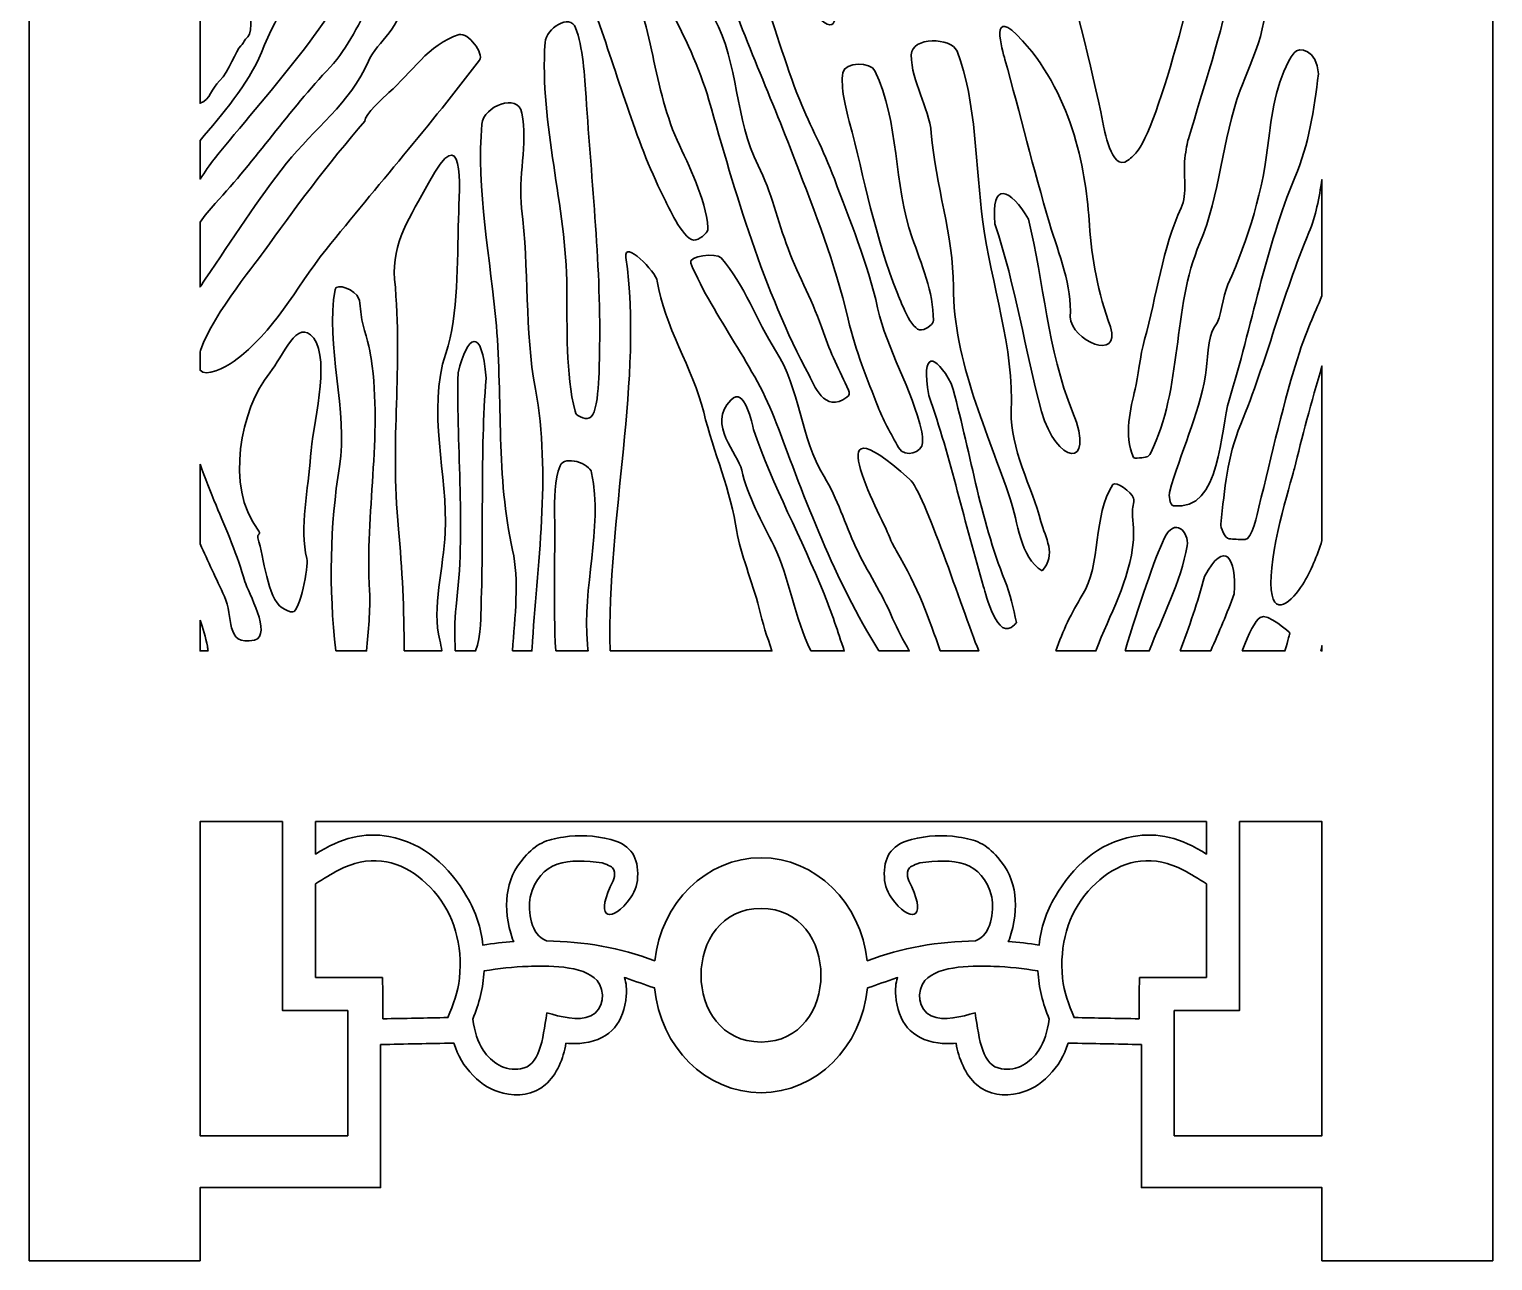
# Model space of a CAD drawing. Header units: centimetres. Extents: x 20.8 to 25.7, y -9 to 9.
# Drawn here: x 20.779 to 25.688, y -8.999 to -4.869 of the extents above; entities that cross this region are included whole.
import ezdxf

# ---------------------------------------------------------------- set-up
doc = ezdxf.new("R2010")
doc.units = ezdxf.units.CM
doc.header["$MEASUREMENT"] = 0
doc.layers.add('layer 1', color=7, linetype='Continuous')

msp = doc.modelspace()

# ---------------------------------------------------------------- linework, layer by layer
at = {"layer": 'layer 1', "color": 250, "lineweight": 30}
for points, knots in [([(25.68788, 9.00076), (24.05151, 9.00076), (22.41515, 9.00076), (20.77879, 9.00076), (20.77879, 9.00076), (20.77879, 3.53167), (20.77879, -1.93742), (20.77879, -7.4065), (20.77879, -7.4065), (20.7788, -7.4065), (20.77881, -7.4065), (20.77883, -7.4065), (20.77883, -7.4065), (20.77883, -7.93741), (20.77883, -8.46832), (20.77883, -8.99924), (20.77883, -8.99924), (20.96973, -8.99924), (21.16064, -8.99924), (21.35155, -8.99924), (21.35155, -8.99924), (21.35155, -8.91742), (21.35155, -8.8356), (21.35155, -8.75378), (21.35155, -8.75378), (21.55349, -8.75378), (21.75543, -8.75378), (21.95737, -8.75378), (21.95737, -8.75378), (21.95737, -8.5939), (21.95737, -8.43402), (21.95737, -8.27414), (21.95737, -8.27414), (22.03907, -8.27251), (22.12077, -8.27088), (22.20247, -8.26924), (22.20247, -8.26924), (22.21697, -8.31061), (22.23598, -8.34649), (22.26755, -8.37816), (22.26755, -8.37816), (22.29846, -8.40916), (22.3304, -8.42833), (22.36792, -8.43705), (22.36792, -8.43705), (22.41757, -8.4486), (22.47001, -8.44357), (22.50987, -8.40879), (22.50987, -8.40879), (22.54845, -8.37514), (22.5707, -8.32123), (22.5787, -8.2698), (22.5787, -8.2698), (22.60152, -8.27211), (22.62093, -8.27158), (22.63924, -8.26896), (22.63924, -8.26896), (22.73061, -8.25588), (22.77377, -8.19807), (22.78148, -8.1109), (22.78148, -8.1109), (22.78337, -8.08953), (22.78186, -8.06844), (22.77508, -8.04988), (22.77508, -8.04988), (22.77651, -8.05024), (22.77795, -8.05059), (22.77938, -8.05095), (22.77938, -8.05095), (22.81163, -8.0621), (22.84387, -8.07324), (22.87611, -8.08439), (22.87611, -8.08439), (22.89545, -8.28195), (23.04801, -8.43577), (23.23335, -8.43577), (23.23335, -8.43577), (23.41869, -8.43577), (23.57125, -8.28195), (23.59059, -8.08439), (23.59059, -8.08439), (23.62283, -8.07324), (23.65507, -8.0621), (23.68731, -8.05095), (23.68731, -8.05095), (23.68875, -8.05059), (23.69019, -8.05024), (23.69162, -8.04988), (23.69162, -8.04988), (23.68483, -8.06844), (23.68333, -8.08953), (23.68522, -8.1109), (23.68522, -8.1109), (23.69293, -8.19807), (23.73609, -8.25588), (23.82745, -8.26896), (23.82745, -8.26896), (23.84576, -8.27158), (23.86518, -8.27211), (23.888, -8.2698), (23.888, -8.2698), (23.89599, -8.32123), (23.91825, -8.37514), (23.95683, -8.40879), (23.95683, -8.40879), (23.99669, -8.44357), (24.04913, -8.4486), (24.09878, -8.43705), (24.09878, -8.43705), (24.1363, -8.42833), (24.16824, -8.40916), (24.19915, -8.37816), (24.19915, -8.37816), (24.23072, -8.34649), (24.24972, -8.31061), (24.26424, -8.26924), (24.26424, -8.26924), (24.34593, -8.27088), (24.42763, -8.27251), (24.50933, -8.27414), (24.50933, -8.27414), (24.50933, -8.43402), (24.50933, -8.5939), (24.50933, -8.75378), (24.50933, -8.75378), (24.71127, -8.75378), (24.91321, -8.75378), (25.11515, -8.75378), (25.11515, -8.75378), (25.11515, -8.8356), (25.11515, -8.91742), (25.11515, -8.99924), (25.11515, -8.99924), (25.30605, -8.99924), (25.49696, -8.99924), (25.68788, -8.99924), (25.68788, -8.99924), (25.68788, -8.46832), (25.68788, -7.93741), (25.68788, -7.4065), (25.68788, -7.4065), (25.68788, -1.93742), (25.68788, 3.53167), (25.68788, 9.00076)], [0, 0, 0, 0, 0.027027, 0.027027, 0.027027, 0.027027, 0.0540541, 0.0540541, 0.0540541, 0.0540541, 0.0810811, 0.0810811, 0.0810811, 0.0810811, 0.1081081, 0.1081081, 0.1081081, 0.1081081, 0.1351351, 0.1351351, 0.1351351, 0.1351351, 0.1621622, 0.1621622, 0.1621622, 0.1621622, 0.1891892, 0.1891892, 0.1891892, 0.1891892, 0.2162162, 0.2162162, 0.2162162, 0.2162162, 0.2432432, 0.2432432, 0.2432432, 0.2432432, 0.2702703, 0.2702703, 0.2702703, 0.2702703, 0.2972973, 0.2972973, 0.2972973, 0.2972973, 0.3243243, 0.3243243, 0.3243243, 0.3243243, 0.3513514, 0.3513514, 0.3513514, 0.3513514, 0.3783784, 0.3783784, 0.3783784, 0.3783784, 0.4054054, 0.4054054, 0.4054054, 0.4054054, 0.4324324, 0.4324324, 0.4324324, 0.4324324, 0.4594595, 0.4594595, 0.4594595, 0.4594595, 0.4864865, 0.4864865, 0.4864865, 0.4864865, 0.5135135, 0.5135135, 0.5135135, 0.5135135, 0.5405405, 0.5405405, 0.5405405, 0.5405405, 0.5675676, 0.5675676, 0.5675676, 0.5675676, 0.5945946, 0.5945946, 0.5945946, 0.5945946, 0.6216216, 0.6216216, 0.6216216, 0.6216216, 0.6486486, 0.6486486, 0.6486486, 0.6486486, 0.6756757, 0.6756757, 0.6756757, 0.6756757, 0.7027027, 0.7027027, 0.7027027, 0.7027027, 0.7297297, 0.7297297, 0.7297297, 0.7297297, 0.7567568, 0.7567568, 0.7567568, 0.7567568, 0.7837838, 0.7837838, 0.7837838, 0.7837838, 0.8108108, 0.8108108, 0.8108108, 0.8108108, 0.8378378, 0.8378378, 0.8378378, 0.8378378, 0.8648649, 0.8648649, 0.8648649, 0.8648649, 0.8918919, 0.8918919, 0.8918919, 0.8918919, 0.9189189, 0.9189189, 0.9189189, 0.9189189, 0.9459459, 0.9459459, 0.9459459, 0.9459459, 1, 1, 1, 1]), ([(24.46328, -5.30907), (24.40784, -5.34852), (24.38376, -5.1985), (24.38042, -5.18197), (24.38042, -5.18197), (24.30554, -4.81228), (24.12346, -4.19437), (24.04384, -3.82435), (24.04384, -3.82435), (24.01034, -3.66863), (23.8529, -3.13169), (23.90124, -2.966), (23.90124, -2.966), (23.94852, -2.8038), (24.03483, -3.12331), (24.06801, -3.19579), (24.06801, -3.19579), (24.1767, -3.43328), (24.32124, -3.66553), (24.45524, -3.89659), (24.45524, -3.89659), (24.49837, -3.97095), (24.54126, -4.02125), (24.56907, -4.10525), (24.56907, -4.10525), (24.60824, -4.22357), (24.65506, -4.33097), (24.70803, -4.44672), (24.70803, -4.44672), (24.74678, -4.53138), (24.57037, -5.18242), (24.49857, -5.27465), (24.49857, -5.27465), (24.48774, -5.28856), (24.47597, -5.30005), (24.46328, -5.30907)], [0, 0, 0, 0, 0.1, 0.1, 0.1, 0.1, 0.2, 0.2, 0.2, 0.2, 0.3, 0.3, 0.3, 0.3, 0.4, 0.4, 0.4, 0.4, 0.5, 0.5, 0.5, 0.5, 0.6, 0.6, 0.6, 0.6, 0.7, 0.7, 0.7, 0.7, 0.8, 0.8, 0.8, 0.8, 1, 1, 1, 1]), ([(21.35151, -5.24268), (21.35151, -5.28566), (21.35151, -5.32864), (21.35151, -5.37163), (21.35151, -5.37163), (21.36821, -5.34705), (21.38418, -5.32359), (21.39928, -5.30461), (21.39928, -5.30461), (21.57314, -5.08604), (21.79583, -4.86118), (21.93346, -4.55612), (21.93346, -4.55612), (22.02723, -4.34832), (22.16785, -4.17619), (22.27215, -3.97586), (22.27215, -3.97586), (22.32717, -3.8702), (22.41533, -3.81147), (22.46676, -3.69748), (22.46676, -3.69748), (22.50032, -3.6231), (22.39908, -3.54078), (22.35942, -3.5866), (22.35942, -3.5866), (22.21601, -3.75231), (22.09928, -4.0225), (21.97978, -4.2303), (21.97978, -4.2303), (21.84372, -4.46688), (21.66977, -4.67632), (21.55752, -4.94707), (21.55752, -4.94707), (21.51136, -5.0584), (21.42661, -5.15244), (21.35151, -5.24268)], [0, 0, 0, 0, 0.1, 0.1, 0.1, 0.1, 0.2, 0.2, 0.2, 0.2, 0.3, 0.3, 0.3, 0.3, 0.4, 0.4, 0.4, 0.4, 0.5, 0.5, 0.5, 0.5, 0.6, 0.6, 0.6, 0.6, 0.7, 0.7, 0.7, 0.7, 0.8, 0.8, 0.8, 0.8, 1, 1, 1, 1]), ([(23.39558, -4.79485), (23.22298, -4.58038), (23.25519, -4.37335), (23.19767, -4.25017), (23.19767, -4.25017), (23.19767, -4.25017), (23.19767, -4.25017), (23.19767, -4.25017), (23.19767, -4.25017), (23.18896, -4.23151), (23.18385, -4.21856), (23.18234, -4.2113), (23.18234, -4.2113), (23.16796, -4.14416), (23.14323, -4.08229), (23.12309, -4.00925), (23.12309, -4.00925), (23.12115, -4.0022), (23.11126, -3.88041), (23.20509, -3.97701), (23.20509, -3.97701), (23.30508, -4.0839), (23.28604, -4.14663), (23.28953, -4.19426), (23.28953, -4.19426), (23.29536, -4.27342), (23.36514, -4.39604), (23.36245, -4.4691), (23.36245, -4.4691), (23.36086, -4.54474), (23.44783, -4.67886), (23.47739, -4.77887), (23.47739, -4.77887), (23.48201, -4.79448), (23.50493, -4.93071), (23.39558, -4.79485)], [0, 0, 0, 0, 0.1, 0.1, 0.1, 0.1, 0.2, 0.2, 0.2, 0.2, 0.3, 0.3, 0.3, 0.3, 0.4, 0.4, 0.4, 0.4, 0.5, 0.5, 0.5, 0.5, 0.6, 0.6, 0.6, 0.6, 0.7, 0.7, 0.7, 0.7, 0.8, 0.8, 0.8, 0.8, 1, 1, 1, 1]), ([(23.77508, -6.25643), (23.77437, -6.28614), (23.71728, -6.31152), (23.69468, -6.27162), (23.69468, -6.27162), (23.67058, -6.22907), (23.6384, -6.16981), (23.62606, -6.1371), (23.62606, -6.1371), (23.59049, -6.04289), (23.5504, -5.94885), (23.52526, -5.84133), (23.52526, -5.84133), (23.47944, -5.64525), (23.41698, -5.49134), (23.34706, -5.30735), (23.34706, -5.30735), (23.26321, -5.08668), (23.1615, -4.86533), (23.08653, -4.63874), (23.08653, -4.63874), (23.04729, -4.5201), (22.99204, -4.40262), (22.9501, -4.28339), (22.9501, -4.28339), (22.93504, -4.24069), (22.92751, -4.17603), (22.98049, -4.16773), (22.98049, -4.16773), (23.0772, -4.15259), (23.21524, -4.69302), (23.22861, -4.72589), (23.22861, -4.72589), (23.27906, -4.84998), (23.31258, -4.98281), (23.36309, -5.10702), (23.36309, -5.10702), (23.39894, -5.1952), (23.44237, -5.27058), (23.47943, -5.3712), (23.47943, -5.3712), (23.53024, -5.50919), (23.59122, -5.65246), (23.62455, -5.80343), (23.62455, -5.80343), (23.65562, -5.94414), (23.74022, -6.07433), (23.77266, -6.21985), (23.77266, -6.21985), (23.77464, -6.22876), (23.77545, -6.24095), (23.77508, -6.25643)], [0, 0, 0, 0, 0.0714286, 0.0714286, 0.0714286, 0.0714286, 0.1428571, 0.1428571, 0.1428571, 0.1428571, 0.2142857, 0.2142857, 0.2142857, 0.2142857, 0.2857143, 0.2857143, 0.2857143, 0.2857143, 0.3571429, 0.3571429, 0.3571429, 0.3571429, 0.4285714, 0.4285714, 0.4285714, 0.4285714, 0.5, 0.5, 0.5, 0.5, 0.5714286, 0.5714286, 0.5714286, 0.5714286, 0.6428571, 0.6428571, 0.6428571, 0.6428571, 0.7142857, 0.7142857, 0.7142857, 0.7142857, 0.7857143, 0.7857143, 0.7857143, 0.7857143, 0.8571429, 0.8571429, 0.8571429, 0.8571429, 1, 1, 1, 1]), ([(21.35151, -4.78298), (21.35151, -4.89454), (21.35151, -5.0061), (21.35151, -5.11766), (21.35151, -5.11766), (21.35185, -5.11754), (21.35219, -5.11742), (21.35254, -5.11729), (21.35254, -5.11729), (21.38671, -5.10438), (21.38934, -5.06752), (21.41659, -5.04234), (21.41659, -5.04234), (21.45028, -5.01123), (21.47134, -4.94042), (21.48884, -4.92425), (21.48884, -4.92425), (21.49991, -4.91402), (21.49965, -4.90541), (21.51153, -4.89444), (21.51153, -4.89444), (21.55065, -4.85829), (21.47063, -4.60217), (21.4749, -4.54263), (21.4749, -4.54263), (21.47699, -4.51362), (21.43881, -4.46994), (21.42413, -4.44411), (21.42413, -4.44411), (21.39161, -4.38696), (21.38738, -4.48893), (21.3854, -4.51656), (21.3854, -4.51656), (21.37867, -4.61017), (21.36594, -4.69678), (21.35151, -4.78298)], [0, 0, 0, 0, 0.1, 0.1, 0.1, 0.1, 0.2, 0.2, 0.2, 0.2, 0.3, 0.3, 0.3, 0.3, 0.4, 0.4, 0.4, 0.4, 0.5, 0.5, 0.5, 0.5, 0.6, 0.6, 0.6, 0.6, 0.7, 0.7, 0.7, 0.7, 0.8, 0.8, 0.8, 0.8, 1, 1, 1, 1]), ([(23.52165, -6.10316), (23.44599, -6.16123), (23.4087, -6.0556), (23.39592, -6.03183), (23.39592, -6.03183), (23.23976, -5.74151), (23.14803, -5.41927), (23.05844, -5.10667), (23.05844, -5.10667), (22.99524, -4.88617), (22.85449, -4.69138), (22.78002, -4.47344), (22.78002, -4.47344), (22.77025, -4.44487), (22.88084, -4.44135), (22.89674, -4.46293), (22.89674, -4.46293), (22.97912, -4.5748), (23.01199, -4.71244), (23.07671, -4.83216), (23.07671, -4.83216), (23.15863, -4.9837), (23.14525, -5.17197), (23.2237, -5.32593), (23.2237, -5.32593), (23.2686, -5.41405), (23.28959, -5.51277), (23.32394, -5.60492), (23.32394, -5.60492), (23.36016, -5.70207), (23.40954, -5.78489), (23.4428, -5.88607), (23.4428, -5.88607), (23.46456, -5.95238), (23.49777, -6.01538), (23.52664, -6.07932), (23.52664, -6.07932), (23.53111, -6.08923), (23.52945, -6.09717), (23.52165, -6.10316)], [0, 0, 0, 0, 0.0909091, 0.0909091, 0.0909091, 0.0909091, 0.1818182, 0.1818182, 0.1818182, 0.1818182, 0.2727273, 0.2727273, 0.2727273, 0.2727273, 0.3636364, 0.3636364, 0.3636364, 0.3636364, 0.4545455, 0.4545455, 0.4545455, 0.4545455, 0.5454545, 0.5454545, 0.5454545, 0.5454545, 0.6363636, 0.6363636, 0.6363636, 0.6363636, 0.7272727, 0.7272727, 0.7272727, 0.7272727, 0.8181818, 0.8181818, 0.8181818, 0.8181818, 1, 1, 1, 1]), ([(23.01475, -5.57553), (22.97728, -5.58518), (22.92573, -5.46992), (22.91409, -5.44715), (22.91409, -5.44715), (22.81688, -5.25684), (22.75803, -5.03968), (22.68583, -4.83773), (22.68583, -4.83773), (22.66833, -4.78878), (22.6429, -4.71548), (22.64719, -4.66113), (22.64719, -4.66113), (22.6506, -4.61781), (22.74648, -4.61237), (22.76421, -4.64235), (22.76421, -4.64235), (22.87097, -4.82289), (22.86572, -5.04986), (22.95221, -5.24106), (22.95221, -5.24106), (22.99259, -5.33033), (23.0471, -5.43467), (23.05544, -5.5355), (23.05544, -5.5355), (23.05632, -5.54609), (23.05226, -5.548), (23.04334, -5.55764), (23.04334, -5.55764), (23.03481, -5.56685), (23.02528, -5.57282), (23.01475, -5.57553)], [0, 0, 0, 0, 0.1111111, 0.1111111, 0.1111111, 0.1111111, 0.2222222, 0.2222222, 0.2222222, 0.2222222, 0.3333333, 0.3333333, 0.3333333, 0.3333333, 0.4444444, 0.4444444, 0.4444444, 0.4444444, 0.5555556, 0.5555556, 0.5555556, 0.5555556, 0.6666667, 0.6666667, 0.6666667, 0.6666667, 0.7777778, 0.7777778, 0.7777778, 0.7777778, 1, 1, 1, 1]), ([(24.48297, -6.30505), (24.4485, -6.23046), (24.47424, -6.13889), (24.48829, -6.07643), (24.48829, -6.07643), (24.49664, -6.03933), (24.50565, -5.96148), (24.52009, -5.90965), (24.52009, -5.90965), (24.56014, -5.76575), (24.57992, -5.60162), (24.64296, -5.4676), (24.64296, -5.4676), (24.66411, -5.42266), (24.64936, -5.35255), (24.65532, -5.30269), (24.65532, -5.30269), (24.65532, -5.30269), (24.65532, -5.30269), (24.65532, -5.30269), (24.65532, -5.30269), (24.65895, -5.27231), (24.66286, -5.25014), (24.66706, -5.23613), (24.66706, -5.23613), (24.71952, -5.06111), (24.7776, -4.88748), (24.81339, -4.70651), (24.81339, -4.70651), (24.82061, -4.67004), (24.88918, -4.65876), (24.90831, -4.70017), (24.90831, -4.70017), (24.96165, -4.81559), (24.87788, -4.97422), (24.84085, -5.0737), (24.84085, -5.0737), (24.77934, -5.23898), (24.77401, -5.42393), (24.7053, -5.5859), (24.7053, -5.5859), (24.61155, -5.80691), (24.64807, -6.07417), (24.54061, -6.28993), (24.54061, -6.28993), (24.53275, -6.30574), (24.52473, -6.3047), (24.50284, -6.30682), (24.50284, -6.30682), (24.49068, -6.308), (24.48405, -6.30741), (24.48297, -6.30505)], [0, 0, 0, 0, 0.0714286, 0.0714286, 0.0714286, 0.0714286, 0.1428571, 0.1428571, 0.1428571, 0.1428571, 0.2142857, 0.2142857, 0.2142857, 0.2142857, 0.2857143, 0.2857143, 0.2857143, 0.2857143, 0.3571429, 0.3571429, 0.3571429, 0.3571429, 0.4285714, 0.4285714, 0.4285714, 0.4285714, 0.5, 0.5, 0.5, 0.5, 0.5714286, 0.5714286, 0.5714286, 0.5714286, 0.6428571, 0.6428571, 0.6428571, 0.6428571, 0.7142857, 0.7142857, 0.7142857, 0.7142857, 0.7857143, 0.7857143, 0.7857143, 0.7857143, 0.8571429, 0.8571429, 0.8571429, 0.8571429, 1, 1, 1, 1]), ([(21.35151, -5.51589), (21.35151, -5.58831), (21.35151, -5.66073), (21.35151, -5.73314), (21.35151, -5.73314), (21.35973, -5.72141), (21.36632, -5.71105), (21.36925, -5.70679), (21.36925, -5.70679), (21.46021, -5.57463), (21.54395, -5.4415), (21.6422, -5.31839), (21.6422, -5.31839), (21.73273, -5.20494), (21.85622, -5.11672), (21.91646, -4.97632), (21.91646, -4.97632), (21.94506, -4.90966), (22.0354, -4.85946), (22.0274, -4.76825), (22.0274, -4.76825), (22.0212, -4.6978), (21.94094, -4.75728), (21.93519, -4.76607), (21.93519, -4.76607), (21.8858, -4.84151), (21.84929, -4.93209), (21.78833, -4.99619), (21.78833, -4.99619), (21.65033, -5.14133), (21.53873, -5.30723), (21.40267, -5.45301), (21.40267, -5.45301), (21.38313, -5.47394), (21.36643, -5.49478), (21.35151, -5.51589)], [0, 0, 0, 0, 0.1, 0.1, 0.1, 0.1, 0.2, 0.2, 0.2, 0.2, 0.3, 0.3, 0.3, 0.3, 0.4, 0.4, 0.4, 0.4, 0.5, 0.5, 0.5, 0.5, 0.6, 0.6, 0.6, 0.6, 0.7, 0.7, 0.7, 0.7, 0.8, 0.8, 0.8, 0.8, 1, 1, 1, 1]), ([(24.27045, -5.83351), (24.27805, -5.73129), (24.23265, -5.62538), (24.20117, -5.5197), (24.20117, -5.5197), (24.14665, -5.33668), (24.10246, -5.15354), (24.05151, -4.97021), (24.05151, -4.97021), (24.044, -4.94317), (23.99483, -4.77924), (24.11075, -4.90764), (24.11075, -4.90764), (24.28379, -5.0993), (24.32373, -5.35265), (24.33508, -5.52585), (24.33508, -5.52585), (24.34231, -5.63605), (24.36295, -5.75386), (24.40594, -5.86739), (24.40594, -5.86739), (24.44044, -5.98407), (24.27481, -5.91548), (24.27045, -5.83351)], [0, 0, 0, 0, 0.1428571, 0.1428571, 0.1428571, 0.1428571, 0.2857143, 0.2857143, 0.2857143, 0.2857143, 0.4285714, 0.4285714, 0.4285714, 0.4285714, 0.5714286, 0.5714286, 0.5714286, 0.5714286, 0.7142857, 0.7142857, 0.7142857, 0.7142857, 1, 1, 1, 1]), ([(22.65782, -6.17266), (22.69204, -6.16134), (22.69045, -5.99325), (22.69132, -5.95916), (22.69132, -5.95916), (22.69857, -5.67429), (22.66436, -5.38085), (22.64681, -5.09737), (22.64681, -5.09737), (22.64255, -5.02864), (22.63554, -4.92622), (22.61147, -4.86435), (22.61147, -4.86435), (22.59229, -4.81501), (22.51203, -4.86685), (22.50892, -4.91319), (22.50892, -4.91319), (22.49019, -5.19228), (22.58039, -5.45838), (22.58222, -5.73782), (22.58222, -5.73782), (22.58309, -5.86828), (22.57811, -6.02521), (22.60948, -6.14991), (22.60948, -6.14991), (22.61277, -6.16301), (22.61681, -6.1628), (22.62773, -6.16881), (22.62773, -6.16881), (22.63818, -6.17456), (22.64821, -6.17585), (22.65782, -6.17266)], [0, 0, 0, 0, 0.1111111, 0.1111111, 0.1111111, 0.1111111, 0.2222222, 0.2222222, 0.2222222, 0.2222222, 0.3333333, 0.3333333, 0.3333333, 0.3333333, 0.4444444, 0.4444444, 0.4444444, 0.4444444, 0.5555556, 0.5555556, 0.5555556, 0.5555556, 0.6666667, 0.6666667, 0.6666667, 0.6666667, 0.7777778, 0.7777778, 0.7777778, 0.7777778, 1, 1, 1, 1]), ([(21.35151, -5.95069), (21.35151, -5.97132), (21.35151, -5.99197), (21.35151, -6.01261), (21.35151, -6.01261), (21.37218, -6.03623), (21.43297, -6.00618), (21.46655, -5.98174), (21.46655, -5.98174), (21.60152, -5.88352), (21.66759, -5.74232), (21.77471, -5.60755), (21.77471, -5.60755), (21.94596, -5.39456), (22.12456, -5.18947), (22.28935, -4.97254), (22.28935, -4.97254), (22.30496, -4.95198), (22.25033, -4.87817), (22.22091, -4.88721), (22.22091, -4.88721), (22.1172, -4.91905), (22.05916, -5.01757), (21.98534, -5.08141), (21.98534, -5.08141), (21.96913, -5.09543), (21.9026, -5.15569), (21.90486, -5.17741), (21.90486, -5.17741), (21.78467, -5.31408), (21.65838, -5.48493), (21.56725, -5.61344), (21.56725, -5.61344), (21.55812, -5.62734), (21.39457, -5.82538), (21.35397, -5.94317), (21.35397, -5.94317), (21.35308, -5.94576), (21.35227, -5.94825), (21.35151, -5.95069)], [0, 0, 0, 0, 0.0909091, 0.0909091, 0.0909091, 0.0909091, 0.1818182, 0.1818182, 0.1818182, 0.1818182, 0.2727273, 0.2727273, 0.2727273, 0.2727273, 0.3636364, 0.3636364, 0.3636364, 0.3636364, 0.4545455, 0.4545455, 0.4545455, 0.4545455, 0.5454545, 0.5454545, 0.5454545, 0.5454545, 0.6363636, 0.6363636, 0.6363636, 0.6363636, 0.7272727, 0.7272727, 0.7272727, 0.7272727, 0.8181818, 0.8181818, 0.8181818, 0.8181818, 1, 1, 1, 1]), ([(24.17653, -6.68569), (24.10216, -6.64187), (24.09481, -6.51881), (24.06964, -6.4442), (24.06964, -6.4442), (23.99648, -6.22727), (23.8785, -5.98214), (23.87879, -5.73202), (23.87879, -5.73202), (23.87898, -5.56163), (23.81777, -5.38894), (23.80439, -5.21771), (23.80439, -5.21771), (23.79733, -5.12739), (23.73727, -5.04833), (23.73738, -4.95487), (23.73738, -4.95487), (23.73745, -4.89388), (23.87245, -4.89574), (23.89091, -4.94282), (23.89091, -4.94282), (23.95768, -5.1131), (23.95237, -5.33204), (23.97727, -5.51532), (23.97727, -5.51532), (24.00563, -5.724), (24.08289, -5.93555), (24.07298, -6.15258), (24.07298, -6.15258), (24.06755, -6.27164), (24.14263, -6.40685), (24.17245, -6.51981), (24.17245, -6.51981), (24.18698, -6.57487), (24.2255, -6.63035), (24.17653, -6.68569), (24.17653, -6.68569), (24.17653, -6.68569), (24.17653, -6.68569), (24.17653, -6.68569)], [0, 0, 0, 0, 0.0909091, 0.0909091, 0.0909091, 0.0909091, 0.1818182, 0.1818182, 0.1818182, 0.1818182, 0.2727273, 0.2727273, 0.2727273, 0.2727273, 0.3636364, 0.3636364, 0.3636364, 0.3636364, 0.4545455, 0.4545455, 0.4545455, 0.4545455, 0.5454545, 0.5454545, 0.5454545, 0.5454545, 0.6363636, 0.6363636, 0.6363636, 0.6363636, 0.7272727, 0.7272727, 0.7272727, 0.7272727, 0.8181818, 0.8181818, 0.8181818, 0.8181818, 1, 1, 1, 1]), ([(24.61726, -6.46724), (24.60298, -6.46528), (24.60177, -6.42926), (24.60368, -6.42223), (24.60368, -6.42223), (24.63986, -6.28963), (24.70097, -6.16574), (24.72421, -6.02921), (24.72421, -6.02921), (24.73165, -5.98547), (24.7317, -5.89941), (24.755, -5.86746), (24.755, -5.86746), (24.77954, -5.83387), (24.78132, -5.76667), (24.79977, -5.7254), (24.79977, -5.7254), (24.86884, -5.57079), (24.91846, -5.40737), (24.93669, -5.23479), (24.93669, -5.23479), (24.94637, -5.14323), (24.96765, -5.02217), (25.02204, -4.94764), (25.02204, -4.94764), (25.03802, -4.92576), (25.09905, -4.93841), (25.103, -5.01819), (25.103, -5.01819), (25.08895, -5.1411), (25.07138, -5.2534), (25.0241, -5.36617), (25.0241, -5.36617), (24.92549, -5.60142), (24.87946, -5.8681), (24.80339, -6.11274), (24.80339, -6.11274), (24.77435, -6.20617), (24.77765, -6.48917), (24.61726, -6.46724)], [0, 0, 0, 0, 0.0909091, 0.0909091, 0.0909091, 0.0909091, 0.1818182, 0.1818182, 0.1818182, 0.1818182, 0.2727273, 0.2727273, 0.2727273, 0.2727273, 0.3636364, 0.3636364, 0.3636364, 0.3636364, 0.4545455, 0.4545455, 0.4545455, 0.4545455, 0.5454545, 0.5454545, 0.5454545, 0.5454545, 0.6363636, 0.6363636, 0.6363636, 0.6363636, 0.7272727, 0.7272727, 0.7272727, 0.7272727, 0.8181818, 0.8181818, 0.8181818, 0.8181818, 1, 1, 1, 1]), ([(23.77187, -5.87756), (23.73713, -5.883), (23.69913, -5.77384), (23.69031, -5.75214), (23.69031, -5.75214), (23.61659, -5.57086), (23.57972, -5.36859), (23.52958, -5.17895), (23.52958, -5.17895), (23.51743, -5.13297), (23.49993, -5.06421), (23.50796, -5.01528), (23.50796, -5.01528), (23.51435, -4.97627), (23.60177, -4.97984), (23.61557, -5.00861), (23.61557, -5.00861), (23.6987, -5.18189), (23.67666, -5.38737), (23.74058, -5.56853), (23.74058, -5.56853), (23.77042, -5.65311), (23.81195, -5.75261), (23.81184, -5.84484), (23.81184, -5.84484), (23.81183, -5.85453), (23.808, -5.8559), (23.79917, -5.86386), (23.79917, -5.86386), (23.79073, -5.87146), (23.78163, -5.87603), (23.77187, -5.87756)], [0, 0, 0, 0, 0.1111111, 0.1111111, 0.1111111, 0.1111111, 0.2222222, 0.2222222, 0.2222222, 0.2222222, 0.3333333, 0.3333333, 0.3333333, 0.3333333, 0.4444444, 0.4444444, 0.4444444, 0.4444444, 0.5555556, 0.5555556, 0.5555556, 0.5555556, 0.6666667, 0.6666667, 0.6666667, 0.6666667, 0.7777778, 0.7777778, 0.7777778, 0.7777778, 1, 1, 1, 1]), ([(22.39922, -6.95378), (22.42109, -6.95378), (22.44296, -6.95378), (22.46483, -6.95378), (22.46483, -6.95378), (22.46496, -6.95084), (22.46511, -6.94796), (22.46527, -6.94511), (22.46527, -6.94511), (22.48162, -6.67551), (22.53039, -6.35925), (22.47658, -6.07623), (22.47658, -6.07623), (22.43994, -5.88342), (22.4555, -5.66783), (22.43032, -5.46961), (22.43032, -5.46961), (22.41704, -5.36505), (22.45166, -5.25582), (22.43155, -5.15007), (22.43155, -5.15007), (22.41844, -5.08106), (22.30297, -5.12754), (22.2972, -5.18691), (22.2972, -5.18691), (22.27635, -5.4016), (22.32779, -5.64768), (22.34566, -5.86332), (22.34566, -5.86332), (22.366, -6.10885), (22.34499, -6.37371), (22.39996, -6.61611), (22.39996, -6.61611), (22.4225, -6.71548), (22.40838, -6.83983), (22.39922, -6.95378)], [0, 0, 0, 0, 0.1, 0.1, 0.1, 0.1, 0.2, 0.2, 0.2, 0.2, 0.3, 0.3, 0.3, 0.3, 0.4, 0.4, 0.4, 0.4, 0.5, 0.5, 0.5, 0.5, 0.6, 0.6, 0.6, 0.6, 0.7, 0.7, 0.7, 0.7, 0.8, 0.8, 0.8, 0.8, 1, 1, 1, 1]), ([(22.03607, -6.95378), (22.07819, -6.95378), (22.12031, -6.95378), (22.16243, -6.95378), (22.16243, -6.95378), (22.16078, -6.94172), (22.15857, -6.92986), (22.15558, -6.91826), (22.15558, -6.91826), (22.12838, -6.81261), (22.16913, -6.6694), (22.17427, -6.55795), (22.17427, -6.55795), (22.18319, -6.36466), (22.11209, -6.14906), (22.17583, -5.95646), (22.17583, -5.95646), (22.22067, -5.82099), (22.21348, -5.65359), (22.21849, -5.50533), (22.21849, -5.50533), (22.22229, -5.3931), (22.23988, -5.16072), (22.11798, -5.38488), (22.11798, -5.38488), (22.0576, -5.496), (21.99348, -5.58648), (22.00449, -5.70713), (22.00449, -5.70713), (22.03252, -6.01439), (21.98822, -6.23694), (22.0172, -6.54521), (22.0172, -6.54521), (22.02973, -6.6786), (22.03706, -6.81672), (22.03607, -6.95378)], [0, 0, 0, 0, 0.1, 0.1, 0.1, 0.1, 0.2, 0.2, 0.2, 0.2, 0.3, 0.3, 0.3, 0.3, 0.4, 0.4, 0.4, 0.4, 0.5, 0.5, 0.5, 0.5, 0.6, 0.6, 0.6, 0.6, 0.7, 0.7, 0.7, 0.7, 0.8, 0.8, 0.8, 0.8, 1, 1, 1, 1]), ([(24.17472, -6.15139), (24.11798, -5.94169), (24.08825, -5.73276), (24.0181, -5.52225), (24.0181, -5.52225), (24.00296, -5.37591), (24.07043, -5.40182), (24.13068, -5.50655), (24.13068, -5.50655), (24.18374, -5.71935), (24.19275, -5.94282), (24.2784, -6.15204), (24.2784, -6.15204), (24.35951, -6.35018), (24.22194, -6.32611), (24.17472, -6.15139)], [0, 0, 0, 0, 0.2, 0.2, 0.2, 0.2, 0.4, 0.4, 0.4, 0.4, 0.6, 0.6, 0.6, 0.6, 1, 1, 1, 1]), ([(25.11515, -5.76313), (25.11515, -5.6331), (25.11515, -5.50307), (25.11515, -5.37304), (25.11515, -5.37304), (25.1054, -5.43446), (25.09457, -5.49557), (25.07137, -5.55073), (25.07137, -5.55073), (24.98271, -5.76163), (24.92918, -5.98265), (24.84277, -6.19337), (24.84277, -6.19337), (24.79532, -6.30909), (24.79025, -6.40533), (24.77535, -6.52933), (24.77535, -6.52933), (24.77427, -6.53821), (24.78879, -6.57648), (24.80368, -6.57803), (24.80368, -6.57803), (24.81702, -6.57943), (24.83484, -6.58038), (24.85718, -6.5809), (24.85718, -6.5809), (24.88013, -6.58143), (24.89872, -6.48937), (24.90314, -6.47191), (24.90314, -6.47191), (24.94791, -6.29493), (24.98484, -6.12008), (25.04056, -5.94937), (25.04056, -5.94937), (25.06118, -5.8862), (25.08881, -5.82496), (25.11515, -5.76313)], [0, 0, 0, 0, 0.1, 0.1, 0.1, 0.1, 0.2, 0.2, 0.2, 0.2, 0.3, 0.3, 0.3, 0.3, 0.4, 0.4, 0.4, 0.4, 0.5, 0.5, 0.5, 0.5, 0.6, 0.6, 0.6, 0.6, 0.7, 0.7, 0.7, 0.7, 0.8, 0.8, 0.8, 0.8, 1, 1, 1, 1]), ([(22.72686, -6.95378), (22.90787, -6.95378), (23.08888, -6.95378), (23.26988, -6.95378), (23.26988, -6.95378), (23.25353, -6.90689), (23.23881, -6.85958), (23.22705, -6.81146), (23.22705, -6.81146), (23.20497, -6.7211), (23.16263, -6.62513), (23.15232, -6.55351), (23.15232, -6.55351), (23.13311, -6.42015), (23.07356, -6.28562), (23.04132, -6.15377), (23.04132, -6.15377), (23.00554, -6.00746), (22.90669, -5.86129), (22.88552, -5.71429), (22.88552, -5.71429), (22.88106, -5.68328), (22.77103, -5.57067), (22.78021, -5.63444), (22.78021, -5.63444), (22.83836, -6.03833), (22.71739, -6.50332), (22.72686, -6.95378)], [0, 0, 0, 0, 0.125, 0.125, 0.125, 0.125, 0.25, 0.25, 0.25, 0.25, 0.375, 0.375, 0.375, 0.375, 0.5, 0.5, 0.5, 0.5, 0.625, 0.625, 0.625, 0.625, 0.75, 0.75, 0.75, 0.75, 1, 1, 1, 1]), ([(23.62893, -6.95378), (23.6629, -6.95378), (23.69686, -6.95378), (23.73083, -6.95378), (23.73083, -6.95378), (23.71053, -6.91818), (23.69061, -6.88237), (23.675, -6.84487), (23.675, -6.84487), (23.63896, -6.75846), (23.59, -6.68948), (23.55162, -6.60682), (23.55162, -6.60682), (23.51524, -6.52844), (23.49016, -6.44324), (23.44477, -6.36922), (23.44477, -6.36922), (23.36546, -6.23991), (23.36461, -6.07325), (23.28241, -5.94633), (23.28241, -5.94633), (23.21747, -5.84606), (23.17934, -5.72755), (23.09939, -5.63557), (23.09939, -5.63557), (23.08395, -5.61782), (22.98691, -5.62954), (22.99742, -5.65391), (22.99742, -5.65391), (23.07751, -5.83981), (23.21436, -6.00019), (23.28472, -6.18924), (23.28472, -6.18924), (23.38133, -6.44882), (23.48031, -6.71622), (23.62893, -6.95378)], [0, 0, 0, 0, 0.1, 0.1, 0.1, 0.1, 0.2, 0.2, 0.2, 0.2, 0.3, 0.3, 0.3, 0.3, 0.4, 0.4, 0.4, 0.4, 0.5, 0.5, 0.5, 0.5, 0.6, 0.6, 0.6, 0.6, 0.7, 0.7, 0.7, 0.7, 0.8, 0.8, 0.8, 0.8, 1, 1, 1, 1]), ([(21.80681, -6.95378), (21.84126, -6.95378), (21.87571, -6.95378), (21.91017, -6.95378), (21.91017, -6.95378), (21.91505, -6.88659), (21.92408, -6.82017), (21.92012, -6.75251), (21.92012, -6.75251), (21.90467, -6.48813), (21.96382, -6.2411), (21.92593, -5.97351), (21.92593, -5.97351), (21.92214, -5.94643), (21.90581, -5.88857), (21.89458, -5.84368), (21.89458, -5.84368), (21.88894, -5.82112), (21.89219, -5.79268), (21.88342, -5.77093), (21.88342, -5.77093), (21.87239, -5.74361), (21.80877, -5.718), (21.80456, -5.74179), (21.80456, -5.74179), (21.77078, -5.9266), (21.84988, -6.15355), (21.81964, -6.33555), (21.81964, -6.33555), (21.78719, -6.53103), (21.78324, -6.74448), (21.80681, -6.95378)], [0, 0, 0, 0, 0.1111111, 0.1111111, 0.1111111, 0.1111111, 0.2222222, 0.2222222, 0.2222222, 0.2222222, 0.3333333, 0.3333333, 0.3333333, 0.3333333, 0.4444444, 0.4444444, 0.4444444, 0.4444444, 0.5555556, 0.5555556, 0.5555556, 0.5555556, 0.6666667, 0.6666667, 0.6666667, 0.6666667, 0.7777778, 0.7777778, 0.7777778, 0.7777778, 1, 1, 1, 1]), ([(21.62685, -6.80976), (21.5774, -6.77717), (21.5654, -6.63987), (21.54579, -6.57525), (21.54579, -6.57525), (21.54095, -6.55931), (21.56061, -6.56713), (21.54432, -6.54567), (21.54432, -6.54567), (21.43813, -6.40569), (21.48567, -6.14323), (21.58583, -6.02106), (21.58583, -6.02106), (21.62884, -5.96861), (21.67763, -5.83244), (21.73297, -5.90539), (21.73297, -5.90539), (21.7909, -5.98176), (21.72813, -6.2032), (21.72232, -6.30153), (21.72232, -6.30153), (21.71616, -6.40593), (21.6841, -6.54311), (21.70972, -6.64441), (21.70972, -6.64441), (21.71603, -6.66937), (21.68676, -6.82336), (21.66276, -6.82336), (21.66276, -6.82336), (21.65256, -6.82336), (21.64059, -6.81882), (21.62685, -6.80976)], [0, 0, 0, 0, 0.1111111, 0.1111111, 0.1111111, 0.1111111, 0.2222222, 0.2222222, 0.2222222, 0.2222222, 0.3333333, 0.3333333, 0.3333333, 0.3333333, 0.4444444, 0.4444444, 0.4444444, 0.4444444, 0.5555556, 0.5555556, 0.5555556, 0.5555556, 0.6666667, 0.6666667, 0.6666667, 0.6666667, 0.7777778, 0.7777778, 0.7777778, 0.7777778, 1, 1, 1, 1]), ([(22.20779, -6.95378), (22.2305, -6.95378), (22.25321, -6.95378), (22.27591, -6.95378), (22.27591, -6.95378), (22.29537, -6.90658), (22.29362, -6.82188), (22.29428, -6.80388), (22.29428, -6.80388), (22.30359, -6.54918), (22.29115, -6.29549), (22.31118, -6.03977), (22.31118, -6.03977), (22.29787, -5.86209), (22.24774, -5.89373), (22.21724, -6.02103), (22.21724, -6.02103), (22.21145, -6.27948), (22.24321, -6.55076), (22.2104, -6.80496), (22.2104, -6.80496), (22.20401, -6.85449), (22.20611, -6.90406), (22.20779, -6.95378)], [0, 0, 0, 0, 0.1428571, 0.1428571, 0.1428571, 0.1428571, 0.2857143, 0.2857143, 0.2857143, 0.2857143, 0.4285714, 0.4285714, 0.4285714, 0.4285714, 0.5714286, 0.5714286, 0.5714286, 0.5714286, 0.7142857, 0.7142857, 0.7142857, 0.7142857, 1, 1, 1, 1]), ([(24.0834, -6.86704), (24.0258, -6.92584), (23.98736, -6.76234), (23.98024, -6.73879), (23.98024, -6.73879), (23.91591, -6.52595), (23.87017, -6.30835), (23.79655, -6.09741), (23.79655, -6.09741), (23.76841, -5.94383), (23.81778, -5.95763), (23.87178, -6.05733), (23.87178, -6.05733), (23.93397, -6.27425), (23.96727, -6.5117), (24.05136, -6.71804), (24.05136, -6.71804), (24.0698, -6.76331), (24.07916, -6.8114), (24.09022, -6.85915), (24.09022, -6.85915), (24.09034, -6.85964), (24.08807, -6.86227), (24.0834, -6.86704)], [0, 0, 0, 0, 0.1428571, 0.1428571, 0.1428571, 0.1428571, 0.2857143, 0.2857143, 0.2857143, 0.2857143, 0.4285714, 0.4285714, 0.4285714, 0.4285714, 0.5714286, 0.5714286, 0.5714286, 0.5714286, 0.7142857, 0.7142857, 0.7142857, 0.7142857, 1, 1, 1, 1]), ([(25.11515, -6.58391), (25.11515, -6.38871), (25.11515, -6.1935), (25.11515, -5.9983), (25.11515, -5.9983), (25.07925, -6.11887), (25.04731, -6.24191), (25.02261, -6.34244), (25.02261, -6.34244), (25.01916, -6.35871), (24.94216, -6.60021), (24.94375, -6.72735), (24.94375, -6.72735), (24.94537, -6.85812), (25.01952, -6.78115), (25.04951, -6.73233), (25.04951, -6.73233), (25.07841, -6.68529), (25.0988, -6.63558), (25.11515, -6.58391)], [0, 0, 0, 0, 0.1666667, 0.1666667, 0.1666667, 0.1666667, 0.3333333, 0.3333333, 0.3333333, 0.3333333, 0.5, 0.5, 0.5, 0.5, 0.6666667, 0.6666667, 0.6666667, 0.6666667, 1, 1, 1, 1]), ([(23.40023, -6.95378), (23.43762, -6.95378), (23.47501, -6.95378), (23.51239, -6.95378), (23.51239, -6.95378), (23.49155, -6.88949), (23.46988, -6.82555), (23.44488, -6.76302), (23.44488, -6.76302), (23.3704, -6.57667), (23.27249, -6.40156), (23.20866, -6.21095), (23.20866, -6.21095), (23.20326, -6.19484), (23.18012, -6.06444), (23.13206, -6.11269), (23.13206, -6.11269), (23.05073, -6.19432), (23.15701, -6.29378), (23.16879, -6.34762), (23.16879, -6.34762), (23.18798, -6.43528), (23.23758, -6.52174), (23.27746, -6.60288), (23.27746, -6.60288), (23.3299, -6.70956), (23.34576, -6.84485), (23.40023, -6.95378)], [0, 0, 0, 0, 0.125, 0.125, 0.125, 0.125, 0.25, 0.25, 0.25, 0.25, 0.375, 0.375, 0.375, 0.375, 0.5, 0.5, 0.5, 0.5, 0.625, 0.625, 0.625, 0.625, 0.75, 0.75, 0.75, 0.75, 1, 1, 1, 1]), ([(23.83445, -6.95378), (23.8775, -6.95378), (23.92056, -6.95378), (23.96361, -6.95378), (23.96361, -6.95378), (23.90636, -6.81071), (23.78215, -6.42336), (23.73184, -6.37812), (23.73184, -6.37812), (23.39424, -6.07452), (23.65245, -6.53004), (23.66682, -6.57728), (23.66682, -6.57728), (23.66913, -6.58487), (23.67584, -6.59815), (23.68696, -6.61714), (23.68696, -6.61714), (23.68696, -6.61714), (23.68696, -6.61714), (23.68696, -6.61714), (23.68696, -6.61714), (23.7604, -6.7425), (23.79801, -6.84746), (23.83445, -6.95378)], [0, 0, 0, 0, 0.1428571, 0.1428571, 0.1428571, 0.1428571, 0.2857143, 0.2857143, 0.2857143, 0.2857143, 0.4285714, 0.4285714, 0.4285714, 0.4285714, 0.5714286, 0.5714286, 0.5714286, 0.5714286, 0.7142857, 0.7142857, 0.7142857, 0.7142857, 1, 1, 1, 1]), ([(21.35151, -6.32737), (21.35151, -6.41648), (21.35151, -6.50559), (21.35151, -6.5947), (21.35151, -6.5947), (21.37848, -6.65366), (21.40588, -6.71244), (21.43342, -6.77118), (21.43342, -6.77118), (21.46448, -6.83745), (21.43276, -6.9384), (21.5341, -6.9181), (21.5341, -6.9181), (21.5341, -6.9181), (21.5341, -6.9181), (21.5341, -6.9181), (21.5341, -6.9181), (21.59496, -6.89938), (21.51187, -6.7556), (21.50211, -6.72161), (21.50211, -6.72161), (21.47734, -6.63546), (21.43989, -6.54673), (21.40532, -6.465), (21.40532, -6.465), (21.38626, -6.41997), (21.36852, -6.37395), (21.35151, -6.32737)], [0, 0, 0, 0, 0.125, 0.125, 0.125, 0.125, 0.25, 0.25, 0.25, 0.25, 0.375, 0.375, 0.375, 0.375, 0.5, 0.5, 0.5, 0.5, 0.625, 0.625, 0.625, 0.625, 0.75, 0.75, 0.75, 0.75, 1, 1, 1, 1]), ([(22.54469, -6.95378), (22.58083, -6.95378), (22.61696, -6.95378), (22.6531, -6.95378), (22.6531, -6.95378), (22.65237, -6.9465), (22.65166, -6.93932), (22.65099, -6.93225), (22.65099, -6.93225), (22.6329, -6.73938), (22.70369, -6.54715), (22.66516, -6.35652), (22.66516, -6.35652), (22.65876, -6.32486), (22.57521, -6.2969), (22.55964, -6.33278), (22.55964, -6.33278), (22.5401, -6.37777), (22.54043, -6.44908), (22.54109, -6.49688), (22.54109, -6.49688), (22.54317, -6.64697), (22.53607, -6.80198), (22.54469, -6.95378)], [0, 0, 0, 0, 0.1428571, 0.1428571, 0.1428571, 0.1428571, 0.2857143, 0.2857143, 0.2857143, 0.2857143, 0.4285714, 0.4285714, 0.4285714, 0.4285714, 0.5714286, 0.5714286, 0.5714286, 0.5714286, 0.7142857, 0.7142857, 0.7142857, 0.7142857, 1, 1, 1, 1]), ([(24.22247, -6.95378), (24.26722, -6.95378), (24.31197, -6.95378), (24.35672, -6.95378), (24.35672, -6.95378), (24.40315, -6.83168), (24.46982, -6.72092), (24.48301, -6.58161), (24.48301, -6.58161), (24.48477, -6.56357), (24.48073, -6.52214), (24.47896, -6.4905), (24.47896, -6.4905), (24.47807, -6.4746), (24.48675, -6.4582), (24.48274, -6.4417), (24.48274, -6.4417), (24.4777, -6.42097), (24.42259, -6.38281), (24.41393, -6.396), (24.41393, -6.396), (24.34557, -6.49813), (24.37564, -6.66594), (24.31119, -6.76758), (24.31119, -6.76758), (24.27508, -6.82456), (24.24534, -6.88729), (24.22247, -6.95378)], [0, 0, 0, 0, 0.125, 0.125, 0.125, 0.125, 0.25, 0.25, 0.25, 0.25, 0.375, 0.375, 0.375, 0.375, 0.5, 0.5, 0.5, 0.5, 0.625, 0.625, 0.625, 0.625, 0.75, 0.75, 0.75, 0.75, 1, 1, 1, 1]), ([(24.4545, -6.95378), (24.48156, -6.95378), (24.50863, -6.95378), (24.53569, -6.95378), (24.53569, -6.95378), (24.57884, -6.84187), (24.64165, -6.72315), (24.66263, -6.60119), (24.66263, -6.60119), (24.67056, -6.55513), (24.62032, -6.50318), (24.58599, -6.57652), (24.58599, -6.57652), (24.55379, -6.64532), (24.50017, -6.80435), (24.4545, -6.95378)], [0, 0, 0, 0, 0.2, 0.2, 0.2, 0.2, 0.4, 0.4, 0.4, 0.4, 0.6, 0.6, 0.6, 0.6, 1, 1, 1, 1]), ([(24.63927, -6.95378), (24.67352, -6.95378), (24.70776, -6.95378), (24.74201, -6.95378), (24.74201, -6.95378), (24.7699, -6.8908), (24.79718, -6.82769), (24.82029, -6.76263), (24.82029, -6.76263), (24.82857, -6.6407), (24.78847, -6.57745), (24.72151, -6.70436), (24.72151, -6.70436), (24.69813, -6.79092), (24.66953, -6.87307), (24.63927, -6.95378)], [0, 0, 0, 0, 0.2, 0.2, 0.2, 0.2, 0.4, 0.4, 0.4, 0.4, 0.6, 0.6, 0.6, 0.6, 1, 1, 1, 1]), ([(24.84776, -6.95378), (24.89546, -6.95378), (24.94316, -6.95378), (24.99086, -6.95378), (24.99086, -6.95378), (25.00148, -6.91714), (25.00788, -6.89435), (25.00788, -6.89435), (25.00788, -6.89435), (25.00788, -6.89435), (24.93341, -6.82359), (24.90729, -6.84202), (24.90729, -6.84202), (24.89125, -6.85334), (24.87006, -6.89282), (24.84776, -6.95378)], [0, 0, 0, 0, 0.2, 0.2, 0.2, 0.2, 0.4, 0.4, 0.4, 0.4, 0.6, 0.6, 0.6, 0.6, 1, 1, 1, 1]), ([(21.35151, -6.85085), (21.35151, -6.88516), (21.35151, -6.91947), (21.35151, -6.95378), (21.35151, -6.95378), (21.36057, -6.95378), (21.36962, -6.95378), (21.37868, -6.95378), (21.37868, -6.95378), (21.37806, -6.94903), (21.37728, -6.94399), (21.37633, -6.93863), (21.37633, -6.93863), (21.37114, -6.90931), (21.36102, -6.87731), (21.35151, -6.85085)], [0, 0, 0, 0, 0.2, 0.2, 0.2, 0.2, 0.4, 0.4, 0.4, 0.4, 0.6, 0.6, 0.6, 0.6, 1, 1, 1, 1]), ([(25.11096, -6.95378), (25.11236, -6.95378), (25.11375, -6.95378), (25.11515, -6.95378), (25.11515, -6.95378), (25.11515, -6.94794), (25.11515, -6.9421), (25.11515, -6.93627), (25.11515, -6.93627), (25.11374, -6.94212), (25.11235, -6.94795), (25.11096, -6.95378)], [0, 0, 0, 0, 0.25, 0.25, 0.25, 0.25, 0.5, 0.5, 0.5, 0.5, 1, 1, 1, 1]), ([(21.62876, -7.52651), (21.53635, -7.52651), (21.44395, -7.52651), (21.35155, -7.52651), (21.35155, -7.52651), (21.35155, -7.8777), (21.35155, -8.22889), (21.35155, -8.58009), (21.35155, -8.58009), (21.5167, -8.58009), (21.68184, -8.58009), (21.84699, -8.58009), (21.84699, -8.58009), (21.84699, -8.44013), (21.84699, -8.30017), (21.84699, -8.1602), (21.84699, -8.1602), (21.76925, -8.1602), (21.70664, -8.1602), (21.62876, -8.1602), (21.62876, -8.1602), (21.62876, -7.94897), (21.62876, -7.73774), (21.62876, -7.52651)], [0, 0, 0, 0, 0.1428571, 0.1428571, 0.1428571, 0.1428571, 0.2857143, 0.2857143, 0.2857143, 0.2857143, 0.4285714, 0.4285714, 0.4285714, 0.4285714, 0.5714286, 0.5714286, 0.5714286, 0.5714286, 0.7142857, 0.7142857, 0.7142857, 0.7142857, 1, 1, 1, 1]), ([(23.23335, -7.52651), (22.73528, -7.52651), (22.23721, -7.52651), (21.73914, -7.52651), (21.73914, -7.52651), (21.73914, -7.56289), (21.73914, -7.59927), (21.73914, -7.63565), (21.73914, -7.63565), (21.82431, -7.58011), (21.90456, -7.56162), (21.98442, -7.57652), (21.98442, -7.57652), (22.10367, -7.59878), (22.18795, -7.67686), (22.247, -7.77897), (22.247, -7.77897), (22.27556, -7.82834), (22.29528, -7.88245), (22.30079, -7.94092), (22.30079, -7.94092), (22.33498, -7.93522), (22.36959, -7.93118), (22.40417, -7.9289), (22.40417, -7.9289), (22.40262, -7.92636), (22.40106, -7.92381), (22.39951, -7.92126), (22.39951, -7.92126), (22.3661, -7.81301), (22.37282, -7.72276), (22.43904, -7.64662), (22.43904, -7.64662), (22.47899, -7.60069), (22.51165, -7.58681), (22.57117, -7.57816), (22.57117, -7.57816), (22.62268, -7.57067), (22.67387, -7.57287), (22.72908, -7.58647), (22.72908, -7.58647), (22.78701, -7.60074), (22.8203, -7.638), (22.81982, -7.70061), (22.81982, -7.70061), (22.81956, -7.73398), (22.81455, -7.75519), (22.79547, -7.78198), (22.79547, -7.78198), (22.73366, -7.86875), (22.67711, -7.85406), (22.72768, -7.74557), (22.72768, -7.74557), (22.73595, -7.72783), (22.74746, -7.70896), (22.73956, -7.68841), (22.73956, -7.68841), (22.73541, -7.67759), (22.72399, -7.67313), (22.70107, -7.66532), (22.70107, -7.66532), (22.58994, -7.6487), (22.49006, -7.65579), (22.45895, -7.77973), (22.45895, -7.77973), (22.45277, -7.82791), (22.45953, -7.90768), (22.51413, -7.92628), (22.51413, -7.92628), (22.63631, -7.92922), (22.76293, -7.94855), (22.87677, -7.99321), (22.87677, -7.99321), (22.89866, -7.79857), (23.04993, -7.64776), (23.23335, -7.64776), (23.23335, -7.64776), (23.41677, -7.64776), (23.56803, -7.79857), (23.58992, -7.99321), (23.58992, -7.99321), (23.70378, -7.94855), (23.83039, -7.92922), (23.95257, -7.92628), (23.95257, -7.92628), (24.00716, -7.90768), (24.01393, -7.82791), (24.00775, -7.77973), (24.00775, -7.77973), (23.97664, -7.65579), (23.87676, -7.6487), (23.76563, -7.66532), (23.76563, -7.66532), (23.74271, -7.67313), (23.73129, -7.67759), (23.72714, -7.68841), (23.72714, -7.68841), (23.71924, -7.70896), (23.73075, -7.72783), (23.73902, -7.74557), (23.73902, -7.74557), (23.78959, -7.85406), (23.73304, -7.86875), (23.67123, -7.78198), (23.67123, -7.78198), (23.65215, -7.75519), (23.64714, -7.73398), (23.64688, -7.70061), (23.64688, -7.70061), (23.64639, -7.638), (23.6797, -7.60074), (23.73762, -7.58647), (23.73762, -7.58647), (23.79282, -7.57287), (23.84402, -7.57067), (23.89553, -7.57816), (23.89553, -7.57816), (23.95505, -7.58681), (23.98771, -7.60069), (24.02766, -7.64662), (24.02766, -7.64662), (24.09388, -7.72276), (24.10059, -7.81301), (24.06719, -7.92126), (24.06719, -7.92126), (24.06564, -7.92381), (24.06408, -7.92636), (24.06253, -7.9289), (24.06253, -7.9289), (24.09711, -7.93118), (24.13172, -7.93522), (24.16591, -7.94092), (24.16591, -7.94092), (24.17142, -7.88245), (24.19114, -7.82834), (24.2197, -7.77897), (24.2197, -7.77897), (24.27876, -7.67686), (24.36302, -7.59878), (24.48228, -7.57652), (24.48228, -7.57652), (24.56214, -7.56162), (24.64239, -7.58011), (24.72755, -7.63565), (24.72755, -7.63565), (24.72755, -7.59927), (24.72755, -7.56289), (24.72755, -7.52651), (24.72755, -7.52651), (24.22949, -7.52651), (23.73142, -7.52651), (23.23335, -7.52651)], [0, 0, 0, 0, 0.025641, 0.025641, 0.025641, 0.025641, 0.0512821, 0.0512821, 0.0512821, 0.0512821, 0.0769231, 0.0769231, 0.0769231, 0.0769231, 0.1025641, 0.1025641, 0.1025641, 0.1025641, 0.1282051, 0.1282051, 0.1282051, 0.1282051, 0.1538462, 0.1538462, 0.1538462, 0.1538462, 0.1794872, 0.1794872, 0.1794872, 0.1794872, 0.2051282, 0.2051282, 0.2051282, 0.2051282, 0.2307692, 0.2307692, 0.2307692, 0.2307692, 0.2564103, 0.2564103, 0.2564103, 0.2564103, 0.2820513, 0.2820513, 0.2820513, 0.2820513, 0.3076923, 0.3076923, 0.3076923, 0.3076923, 0.3333333, 0.3333333, 0.3333333, 0.3333333, 0.3589744, 0.3589744, 0.3589744, 0.3589744, 0.3846154, 0.3846154, 0.3846154, 0.3846154, 0.4102564, 0.4102564, 0.4102564, 0.4102564, 0.4358974, 0.4358974, 0.4358974, 0.4358974, 0.4615385, 0.4615385, 0.4615385, 0.4615385, 0.4871795, 0.4871795, 0.4871795, 0.4871795, 0.5128205, 0.5128205, 0.5128205, 0.5128205, 0.5384615, 0.5384615, 0.5384615, 0.5384615, 0.5641026, 0.5641026, 0.5641026, 0.5641026, 0.5897436, 0.5897436, 0.5897436, 0.5897436, 0.6153846, 0.6153846, 0.6153846, 0.6153846, 0.6410256, 0.6410256, 0.6410256, 0.6410256, 0.6666667, 0.6666667, 0.6666667, 0.6666667, 0.6923077, 0.6923077, 0.6923077, 0.6923077, 0.7179487, 0.7179487, 0.7179487, 0.7179487, 0.7435897, 0.7435897, 0.7435897, 0.7435897, 0.7692308, 0.7692308, 0.7692308, 0.7692308, 0.7948718, 0.7948718, 0.7948718, 0.7948718, 0.8205128, 0.8205128, 0.8205128, 0.8205128, 0.8461538, 0.8461538, 0.8461538, 0.8461538, 0.8717949, 0.8717949, 0.8717949, 0.8717949, 0.8974359, 0.8974359, 0.8974359, 0.8974359, 0.9230769, 0.9230769, 0.9230769, 0.9230769, 0.9487179, 0.9487179, 0.9487179, 0.9487179, 1, 1, 1, 1]), ([(24.83795, -7.52651), (24.93035, -7.52651), (25.02275, -7.52651), (25.11515, -7.52651), (25.11515, -7.52651), (25.11515, -7.8777), (25.11515, -8.22889), (25.11515, -8.58009), (25.11515, -8.58009), (24.95, -8.58009), (24.78486, -8.58009), (24.61972, -8.58009), (24.61972, -8.58009), (24.61972, -8.44013), (24.61972, -8.30017), (24.61972, -8.1602), (24.61972, -8.1602), (24.69745, -8.1602), (24.76006, -8.1602), (24.83795, -8.1602), (24.83795, -8.1602), (24.83795, -7.94897), (24.83795, -7.73774), (24.83795, -7.52651)], [0, 0, 0, 0, 0.1428571, 0.1428571, 0.1428571, 0.1428571, 0.2857143, 0.2857143, 0.2857143, 0.2857143, 0.4285714, 0.4285714, 0.4285714, 0.4285714, 0.5714286, 0.5714286, 0.5714286, 0.5714286, 0.7142857, 0.7142857, 0.7142857, 0.7142857, 1, 1, 1, 1]), ([(21.96399, -8.04886), (21.88904, -8.04886), (21.81409, -8.04886), (21.73914, -8.04886), (21.73914, -8.04886), (21.73914, -7.94449), (21.73914, -7.84013), (21.73914, -7.73576), (21.73914, -7.73576), (21.79497, -7.69936), (21.83927, -7.67298), (21.88888, -7.66276), (21.88888, -7.66276), (21.98733, -7.6425), (22.07124, -7.68647), (22.13546, -7.75959), (22.13546, -7.75959), (22.20403, -7.83766), (22.23262, -7.94134), (22.22186, -8.05118), (22.22186, -8.05118), (22.21706, -8.10015), (22.20105, -8.13823), (22.183, -8.1836), (22.183, -8.1836), (22.11039, -8.18505), (22.03778, -8.1865), (21.96517, -8.18795), (21.96517, -8.18795), (21.96478, -8.14159), (21.96439, -8.09523), (21.96399, -8.04886)], [0, 0, 0, 0, 0.1111111, 0.1111111, 0.1111111, 0.1111111, 0.2222222, 0.2222222, 0.2222222, 0.2222222, 0.3333333, 0.3333333, 0.3333333, 0.3333333, 0.4444444, 0.4444444, 0.4444444, 0.4444444, 0.5555556, 0.5555556, 0.5555556, 0.5555556, 0.6666667, 0.6666667, 0.6666667, 0.6666667, 0.7777778, 0.7777778, 0.7777778, 0.7777778, 1, 1, 1, 1]), ([(24.50271, -8.04886), (24.57766, -8.04886), (24.65261, -8.04886), (24.72755, -8.04886), (24.72755, -8.04886), (24.72755, -7.94449), (24.72755, -7.84013), (24.72755, -7.73576), (24.72755, -7.73576), (24.67173, -7.69936), (24.62743, -7.67298), (24.57782, -7.66276), (24.57782, -7.66276), (24.47937, -7.6425), (24.39546, -7.68647), (24.33124, -7.75959), (24.33124, -7.75959), (24.26267, -7.83766), (24.23408, -7.94134), (24.24484, -8.05118), (24.24484, -8.05118), (24.24964, -8.10015), (24.26565, -8.13823), (24.28369, -8.1836), (24.28369, -8.1836), (24.35631, -8.18505), (24.42892, -8.1865), (24.50153, -8.18795), (24.50153, -8.18795), (24.50192, -8.14159), (24.50232, -8.09523), (24.50271, -8.04886)], [0, 0, 0, 0, 0.1111111, 0.1111111, 0.1111111, 0.1111111, 0.2222222, 0.2222222, 0.2222222, 0.2222222, 0.3333333, 0.3333333, 0.3333333, 0.3333333, 0.4444444, 0.4444444, 0.4444444, 0.4444444, 0.5555556, 0.5555556, 0.5555556, 0.5555556, 0.6666667, 0.6666667, 0.6666667, 0.6666667, 0.7777778, 0.7777778, 0.7777778, 0.7777778, 1, 1, 1, 1]), ([(23.23335, -7.8178), (23.50139, -7.8178), (23.5014, -8.26572), (23.23335, -8.26572), (23.23335, -8.26572), (22.96531, -8.26572), (22.96531, -7.8178), (23.23335, -7.8178)], [0, 0, 0, 0, 0.3333333, 0.3333333, 0.3333333, 0.3333333, 1, 1, 1, 1]), ([(22.66275, -8.17812), (22.6193, -8.19817), (22.56007, -8.17963), (22.51495, -8.16815), (22.51495, -8.16815), (22.50058, -8.26115), (22.49101, -8.34555), (22.42695, -8.35557), (22.42695, -8.35557), (22.3742, -8.36382), (22.32945, -8.33563), (22.30167, -8.29337), (22.30167, -8.29337), (22.2821, -8.26361), (22.27329, -8.23072), (22.26637, -8.18927), (22.26637, -8.18927), (22.288, -8.1349), (22.30131, -8.08577), (22.30455, -8.02717), (22.30455, -8.02717), (22.35304, -8.01892), (22.40254, -8.01354), (22.45193, -8.01203), (22.45193, -8.01203), (22.50949, -8.01027), (22.63847, -8.00641), (22.68359, -8.0598), (22.68359, -8.0598), (22.71258, -8.09412), (22.70599, -8.15816), (22.66275, -8.17812)], [0, 0, 0, 0, 0.1111111, 0.1111111, 0.1111111, 0.1111111, 0.2222222, 0.2222222, 0.2222222, 0.2222222, 0.3333333, 0.3333333, 0.3333333, 0.3333333, 0.4444444, 0.4444444, 0.4444444, 0.4444444, 0.5555556, 0.5555556, 0.5555556, 0.5555556, 0.6666667, 0.6666667, 0.6666667, 0.6666667, 0.7777778, 0.7777778, 0.7777778, 0.7777778, 1, 1, 1, 1]), ([(23.80395, -8.17812), (23.8474, -8.19817), (23.90663, -8.17963), (23.95175, -8.16815), (23.95175, -8.16815), (23.96612, -8.26115), (23.97569, -8.34555), (24.03975, -8.35557), (24.03975, -8.35557), (24.0925, -8.36382), (24.13725, -8.33563), (24.16503, -8.29337), (24.16503, -8.29337), (24.18459, -8.26361), (24.19341, -8.23072), (24.20033, -8.18927), (24.20033, -8.18927), (24.1787, -8.1349), (24.16539, -8.08577), (24.16215, -8.02717), (24.16215, -8.02717), (24.11366, -8.01892), (24.06416, -8.01354), (24.01477, -8.01203), (24.01477, -8.01203), (23.95721, -8.01027), (23.82822, -8.00641), (23.78311, -8.0598), (23.78311, -8.0598), (23.75412, -8.09412), (23.76071, -8.15816), (23.80395, -8.17812)], [0, 0, 0, 0, 0.1111111, 0.1111111, 0.1111111, 0.1111111, 0.2222222, 0.2222222, 0.2222222, 0.2222222, 0.3333333, 0.3333333, 0.3333333, 0.3333333, 0.4444444, 0.4444444, 0.4444444, 0.4444444, 0.5555556, 0.5555556, 0.5555556, 0.5555556, 0.6666667, 0.6666667, 0.6666667, 0.6666667, 0.7777778, 0.7777778, 0.7777778, 0.7777778, 1, 1, 1, 1])]:
    msp.add_open_spline(points, degree=3, knots=knots, dxfattribs=at)

doc.saveas('drawing.dxf')
